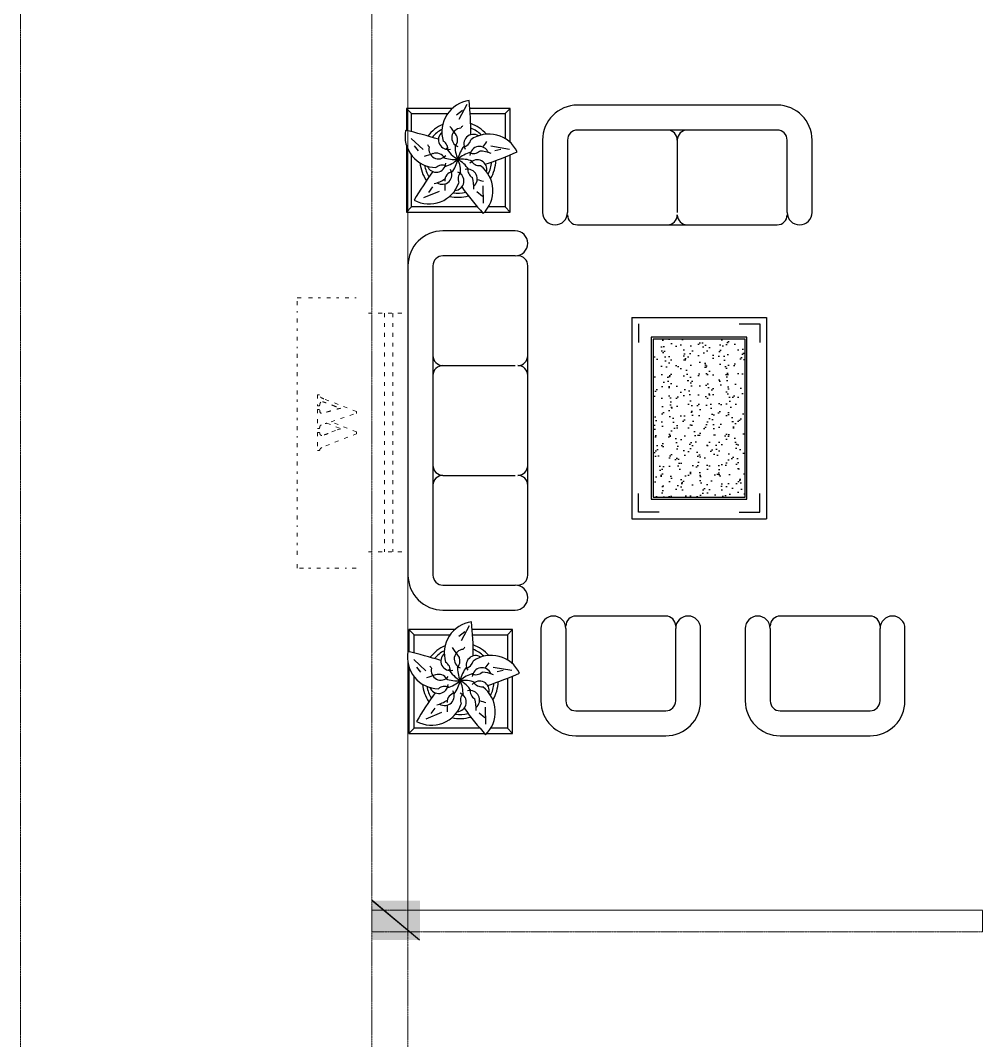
# Model space of a CAD drawing. Header units: millimetres. Extents: x -15225 to 158921, y -72156 to 56162.
# Drawn here: x 4224 to 10095, y -52418 to -46190 of the extents above; entities that cross this region are included whole.
import ezdxf

# ---------------------------------------------------------------- set-up
doc = ezdxf.new("R2010")
doc.units = ezdxf.units.MM
doc.linetypes.add('ACAD_ISO03W100', pattern=[30, 12, -18])
doc.linetypes.add('DASHED2', pattern=[0.375, 0.25, -0.125])
doc.layers.get('0').update_dxf_attribs({"linetype": 'CONTINUOUS'})
doc.layers.add('FURNIT', color=204, linetype='CONTINUOUS', lineweight=9)
doc.layers.add('Layer2', color=7, linetype='ACAD_ISO03W100', lineweight=15)
doc.layers.add('furnitures', color=7, linetype='CONTINUOUS', true_color=0xe67219)
doc.layers.add('H', color=7, linetype='CONTINUOUS')
doc.layers.add('P', color=7, linetype='CONTINUOUS')

# ---------------------------------------------------------------- blocks, each defined once
blk = doc.blocks.new('A$Cfcc27f74')
at = {"layer": 'H', "linetype": 'Continuous'}
blk.add_hatch(color=256, dxfattribs=at).paths.add_polyline_path([(-0.456, -0.625), (-0.456, 1.015), (1.538, 1.015), (1.538, -0.625), (-0.456, -0.625)])
at = {"layer": 'P'}
blk.add_lwpolyline([(1.52, -0.625), (-0.456, 1.033)], dxfattribs=at)
blk = doc.blocks.new('colomn')
at = {"color": 7, "linetype": 'ByBlock', "lineweight": 0}
blk.add_blockref('A$Cfcc27f74', (-396.305, 1241.816), dxfattribs=at)
blk = doc.blocks.new('sofa2')
at = {"layer": 'furnitures'}
for p, q in [((5, 0), (-5, 0)), ((5, -1.25), (-5, -1.25)), ((-6.75, -1.75), (-6.75, -5.375)), ((-5.5, -1.75), (-5.5, -5.375)), ((0, -1.75), (0, -5.375)), ((0, -1.75), (0, -5.375)), ((5.5, -5.375), (5.5, -1.75)), ((6.75, -5.375), (6.75, -1.75)), ((-5, -6), (5, -6))]:
    blk.add_line(p, q, dxfattribs=at)
for centre, radius, start, end in [((-5, -1.75), 1.75, 90, 180), ((5, -1.75), 1.75, 0, 90), ((-5, -1.75), 0.5, 90, 180), ((-0.5, -1.75), 0.5, 0, 90), ((0.5, -1.75), 0.5, 90, 180), ((5, -1.75), 0.5, 0, 90), ((-6.125, -5.375), 0.625, 180, 0), ((-5, -5.5), 0.5, 180, 270), ((-0.5, -5.5), 0.5, 270, 0), ((0.5, -5.5), 0.5, 180, 270), ((5, -5.5), 0.5, 270, 0), ((6.125, -5.375), 0.625, 180, 0)]:
    blk.add_arc(centre, radius, start, end, dxfattribs=at)
blk = doc.blocks.new('sofa3')
at = {"layer": 'furnitures'}
for p, q in [((7.75, 0), (-7.75, 0)), ((7.75, -1.25), (-7.75, -1.25)), ((-9.5, -1.75), (-9.5, -5.375)), ((-8.25, -1.75), (-8.25, -5.375)), ((-2.75, -1.75), (-2.75, -5.375)), ((-2.75, -1.75), (-2.75, -5.375)), ((2.75, -1.75), (2.75, -5.375)), ((2.75, -1.75), (2.75, -5.375)), ((8.25, -5.375), (8.25, -1.75)), ((9.5, -5.375), (9.5, -1.75)), ((-7.75, -6), (7.75, -6))]:
    blk.add_line(p, q, dxfattribs=at)
for centre, radius, start, end in [((-7.75, -1.75), 1.75, 90, 180), ((7.75, -1.75), 1.75, 0, 90), ((-7.75, -1.75), 0.5, 90, 180), ((-3.25, -1.75), 0.5, 0, 90), ((-2.25, -1.75), 0.5, 90, 180), ((2.25, -1.75), 0.5, 0, 90), ((3.25, -1.75), 0.5, 90, 180), ((7.75, -1.75), 0.5, 0, 90), ((-8.875, -5.375), 0.625, 180, 0), ((-7.75, -5.5), 0.5, 180, 270), ((-3.25, -5.5), 0.5, 270, 0), ((-2.25, -5.5), 0.5, 180, 270), ((2.25, -5.5), 0.5, 270, 0), ((3.25, -5.5), 0.5, 180, 270), ((7.75, -5.5), 0.5, 270, 0), ((8.875, -5.375), 0.625, 180, 0)]:
    blk.add_arc(centre, radius, start, end, dxfattribs=at)
blk = doc.blocks.new('sofa1')
at = {"layer": 'furnitures'}
for p, q in [((2.25, 0), (-2.25, 0)), ((2.25, -1.25), (-2.25, -1.25)), ((-4, -1.75), (-4, -5.375)), ((-2.75, -1.75), (-2.75, -5.375)), ((2.75, -5.375), (2.75, -1.75)), ((4, -5.375), (4, -1.75)), ((-2.25, -6), (2.25, -6))]:
    blk.add_line(p, q, dxfattribs=at)
for centre, radius, start, end in [((-2.25, -1.75), 1.75, 90, 180), ((2.25, -1.75), 1.75, 0, 90), ((-2.25, -1.75), 0.5, 90, 180), ((2.25, -1.75), 0.5, 0, 90), ((-3.375, -5.375), 0.625, 180, 0), ((-2.25, -5.5), 0.5, 180, 270), ((2.25, -5.5), 0.5, 270, 0), ((3.375, -5.375), 0.625, 180, 0)]:
    blk.add_arc(centre, radius, start, end, dxfattribs=at)
blk = doc.blocks.new('coir-')
at = {"layer": 'furnitures'}
h = blk.add_hatch(dxfattribs=at)
h.set_pattern_fill('AR-SAND', color=256, scale=0.015, style=0)
h.set_pattern_definition([(37.5, (-761.1087, -35.0692), (-0.02400047, 0.73411986), [0, -0.57912, 0, -0.6477, 0, -0.619125]), (7.5, (-761.1087, -35.0692), (0.6742849, 1.0752377), [0, -0.31242, 0, -0.52197, 0, -0.200025]), (327.5, (-761.5773, -35.0692), (1.18648856, 0.0021558), [0, -0.1905, 0, -0.6858, 0, -0.89535]), (317.5, (-761.5773, -35.0692), (1.1453347, 0.334394), [0, -0.09525, 0, -0.44958, 0, -0.51435])])
h.paths.add_polyline_path([(-3.959, 5.676), (-3.959, 1.081), (3.959, 1.081), (3.959, 5.676)])
for p, q in [((-5.041, 6.757), (5.041, 6.757)), ((-5.041, 0), (-5.041, 6.757)), ((5.041, 0), (5.041, 6.757)), ((-4.721, 6.416), (-3.785, 6.416)), ((-4.721, 6.416), (-3.785, 6.416)), ((-4.721, 5.378), (-4.721, 6.416)), ((-4.721, 5.378), (-4.721, 6.416)), ((4.721, 6.416), (3.785, 6.416)), ((4.721, 6.416), (3.785, 6.416)), ((4.721, 5.378), (4.721, 6.416)), ((4.721, 5.378), (4.721, 6.416)), ((4.058, 5.774), (-4.058, 5.774)), ((-4.058, 5.774), (-4.058, 0.983)), ((3.959, 5.676), (-3.959, 5.676)), ((-3.959, 5.676), (-3.959, 1.081)), ((3.959, 1.081), (3.959, 5.676)), ((4.058, 0.983), (4.058, 5.774)), ((-3.959, 1.081), (3.959, 1.081)), ((4.721, 1.379), (4.721, 0.341)), ((4.721, 1.379), (4.721, 0.341)), ((-4.058, 0.983), (4.058, 0.983)), ((-5.041, 0), (5.041, 0)), ((-4.721, 0.341), (-3.785, 0.341)), ((-4.721, 0.341), (-3.785, 0.341)), ((4.721, 0.341), (3.785, 0.341)), ((4.721, 0.341), (3.785, 0.341))]:
    blk.add_line(p, q, dxfattribs=at)
blk = doc.blocks.new('flower')
at = {"layer": 'furnitures'}
for p, q in [((-1.339, 2.645), (-2.625, 2.645)), ((-2.625, 2.645), (-2.625, -0.221)), ((-2.365, 2.385), (-2.625, 2.645)), ((2.575, 2.645), (-1.208, 2.645)), ((2.315, 2.385), (2.575, 2.645)), ((2.575, -0.692), (2.575, 2.645)), ((-2.365, 2.385), (-1.533, 2.385)), ((-2.365, -0.117), (-2.365, 2.385)), ((-0.985, 2.385), (2.315, 2.385)), ((2.315, 2.385), (2.315, -0.197)), ((-2.625, -0.842), (-2.625, -2.555)), ((-2.365, -2.295), (-2.365, -1.037)), ((2.315, -1.379), (2.315, -2.295)), ((2.575, -2.555), (2.575, -1.439)), ((-2.365, -2.295), (-2.625, -2.555)), ((-2.625, -2.555), (-0.601, -2.555)), ((-0.619, -2.295), (-2.365, -2.295)), ((0.272, -2.555), (2.575, -2.555)), ((2.315, -2.295), (0.505, -2.295)), ((2.315, -2.295), (2.575, -2.555))]:
    blk.add_line(p, q, dxfattribs=at)
at = {"layer": 'furnitures', "color": 3}
for p, q in [((-1.251, 1.334), (-1.274, 2.19)), ((-0.95, 1.612), (-1.228, 1.843)), ((1.708, 1.912), (0.922, 1.588)), ((1.268, 1.38), (1.476, 1.658)), ((-1.852, -0.448), (-2.152, -0.517)), ((2.332, -1.049), (1.731, -0.494)), ((2.193, -0.679), (1.985, -0.425)), ((-1.644, -0.679), (-2.591, -0.517)), ((-0.442, -2.739), (-0.049, -1.998)), ((0.067, -2.229), (-0.234, -2.461))]:
    blk.add_line(p, q, dxfattribs=at)
for centre, radius, start, end in [((-0.175, 1.573), 1.582, 133.7709, 232.4562), ((-15.856, -10.145), 19.446, 36.3611, 41.403), ((1.442, 0.653), 1.582, 61.7709, 160.9232), ((-14.548, 11.945), 19.446, 324.3611, 329.403), ((0.176, 1.082), 0.479, 93.2089, 248.5535), ((-18.791, 1.112), 19.446, 0.3611, 1.3361), ((-6.865, -17.527), 19.446, 72.3611, 73.3361), ((-0.493, 0.978), 0.479, 129.2089, 284.5535), ((0.783, 1.375), 1.582, 175.5885, 196.9232), ((-0.493, 0.978), 0.479, 317.3492, 23.5397), ((0.176, 1.082), 0.479, 281.3492, 1.952), ((0.778, 0.772), 0.479, 57.2089, 212.5535), ((1.55, -0.319), 1.582, 103.5885, 124.9232), ((-0.974, 0.502), 0.479, 165.2089, 320.5535), ((-0.974, 0.502), 0.479, 353.3492, 59.5397), ((1.442, 0.653), 1.582, 177.5421, 204.3607), ((1.55, -0.319), 1.582, 141.5421, 168.3607), ((1.083, 0.167), 0.479, 21.2089, 176.5535), ((4.749, -18.215), 19.446, 108.3611, 113.403), ((-1.083, -0.167), 0.479, 29.3492, 95.5397), ((-0.175, 1.573), 1.582, 249.5421, 276.3607), ((-1.066, 1.169), 1.582, 285.5421, 312.3607), ((0.783, 1.375), 1.582, 213.5421, 240.3607), ((-1.55, 0.319), 1.582, 321.5421, 348.3607), ((1.066, -1.169), 1.582, 105.5421, 132.3607), ((0.175, -1.573), 1.582, 69.5421, 96.3607), ((-1.442, -0.653), 1.582, 357.5421, 24.3607), ((0.778, 0.772), 0.479, 245.3492, 311.5397), ((1.066, -1.169), 1.582, 349.7709, 88.9232), ((-1.55, 0.319), 1.582, 205.7709, 304.9232), ((-1.066, 1.169), 1.582, 247.5885, 268.9232), ((-1.083, -0.167), 0.479, 201.2089, 356.5535), ((-0.778, -0.772), 0.479, 65.3492, 131.5397), ((-0.783, -1.375), 1.582, 30.4375, 60.3607), ((0.493, -0.978), 0.479, 309.2089, 104.5535), ((0.974, -0.502), 0.479, 173.3492, 239.5397), ((0.974, -0.502), 0.479, 345.2089, 140.5535), ((1.083, 0.167), 0.479, 209.3492, 289.952), ((-4.749, 18.215), 19.446, 287.9577, 289.3361), ((14.548, -11.945), 19.446, 144.3611, 145.3361), ((-0.778, -0.772), 0.479, 237.2089, 32.5535), ((-0.176, -1.082), 0.479, 101.3492, 167.5397), ((-0.783, -1.375), 1.582, 277.7709, 16.9232), ((-0.176, -1.082), 0.479, 273.2089, 68.5535), ((0.493, -0.978), 0.479, 137.3492, 217.952), ((6.865, 17.527), 19.446, 252.3611, 257.403), ((0.175, -1.573), 1.582, 31.5885, 37.015), ((18.791, -1.112), 19.446, 180.3611, 185.403), ((15.856, 10.145), 19.446, 215.9577, 217.3361), ((-1.442, -0.653), 1.582, 319.5885, 325.015)]:
    blk.add_arc(centre, radius, start, end, dxfattribs=at)
at = {"layer": 'furnitures'}
for centre, radius, start, end in [((0, 0), 1.903, 77.3946, 106.2488), ((0, 0), 1.695, 81.9746, 103.4633), ((0, 0), 1.903, 5.3946, 34.2488), ((0, 0), 1.903, 149.3946, 178.2488), ((0, 0), 1.695, 153.9746, 175.4633), ((0, 0), 1.695, 9.9746, 31.4633), ((0.175, -1.573), 1.582, 52.4562, 52.9232), ((0, 0), 1.903, 221.3946, 250.2488), ((0, 0), 1.695, 225.9746, 247.4633), ((-1.442, -0.653), 1.582, 340.4562, 340.9232), ((0, 0), 1.903, 293.3946, 322.2488), ((0, 0), 1.695, 297.9746, 319.4633)]:
    blk.add_arc(centre, radius, start, end, dxfattribs=at)
blk = doc.blocks.new('A$C55d5ff66')
at = {"layer": 'FURNIT', "xscale": 10, "yscale": 10, "zscale": 10}
for name, p, rotation in [('flower', (-203.45, -60.46), 180), ('sofa3', (-228.42, -191.3), 89.99999999999999), ('coir-', (-116.37, -190.12), 270), ('sofa1', (-121.84, -349.3), 180), ('sofa1', (-19.48, -349.3), 180), ('flower', (-202.26, -321.63), 180)]:
    blk.add_blockref(name, p, dxfattribs=dict(at, rotation=rotation))
blk.add_blockref('sofa2', (-93.52, -33.3), dxfattribs=at)
blk = doc.blocks.new('sofa')
at = {"layer": 'P', "linetype": 'ByBlock', "lineweight": 0, "xscale": 0.08321249200093483, "yscale": 0.08321249200093483, "zscale": 0.08321249200093483}
blk.add_blockref('A$C55d5ff66', (-4.359, 961.359), dxfattribs=at)
blk = doc.blocks.new('plan')
at = {"color": 7, "lineweight": 15}
for p, q in [((655205.5, 151091.6), (655205.5, 151113.3)), ((655205.5, 151113.3), (655224.2, 151113.3)), ((655205.5, 151091.6), (655205.5, 151113.3)), ((655205.5, 151113.3), (655224.2, 151113.3)), ((655239.6, 151113.3), (655276.9, 151113.3)), ((655239.6, 151113.3), (655276.9, 151113.3)), ((655295.4, 151113.3), (655332.6, 151113.3)), ((655295.4, 151113.3), (655332.6, 151113.3)), ((655351.2, 151113.3), (655385.3, 151113.3)), ((655205.5, 151038.9), (655205.5, 151073)), ((655205.5, 151038.9), (655205.5, 151073)), ((655422.5, 151066.8), (655543.3, 151066.8)), ((655472, 151066.8), (655472, 150338.6)), ((655496.9, 151066.8), (655496.9, 150338.6)), ((655205.5, 150983.1), (655205.5, 151020.3)), ((655205.5, 150983.1), (655205.5, 151020.3)), ((655205.5, 150930.4), (655205.5, 150964.5)), ((655205.5, 150930.4), (655205.5, 150964.5)), ((655205.5, 150874.6), (655205.5, 150911.9)), ((655205.5, 150874.6), (655205.5, 150911.9)), ((655205.5, 150818.8), (655205.5, 150856.1)), ((655205.5, 150818.8), (655205.5, 150856.1)), ((655205.5, 150766.2), (655205.5, 150803.4)), ((655205.5, 150766.2), (655205.5, 150803.4)), ((655267.6, 150818.2), (655267.6, 150784.2)), ((655273.6, 150818.2), (655267.6, 150818.2)), ((655267.6, 150818.2), (655267.6, 150784.2)), ((655273.6, 150818.2), (655267.6, 150818.2)), ((655385.8, 150766.9), (655286.1, 150805.7)), ((655385.8, 150766.9), (655286.1, 150805.7)), ((655267.6, 150784.2), (655273.6, 150784.2)), ((655267.6, 150784.2), (655273.6, 150784.2)), ((655273.6, 150773.4), (655267.6, 150773.4)), ((655267.6, 150773.4), (655267.6, 150715.3)), ((655273.6, 150773.4), (655267.6, 150773.4)), ((655267.6, 150773.4), (655267.6, 150715.3)), ((655385.8, 150761.2), (655385.8, 150766.9)), ((655205.5, 150710.4), (655205.5, 150747.6)), ((655205.5, 150710.4), (655205.5, 150747.6)), ((655308.7, 150735.8), (655385.8, 150761.2)), ((655308.7, 150735.8), (655385.8, 150761.2)), ((655385.8, 150704.8), (655308.7, 150735.8)), ((655385.8, 150704.8), (655308.7, 150735.8)), ((655267.6, 150715.3), (655273.6, 150715.3)), ((655267.6, 150715.3), (655273.6, 150715.3)), ((655273.6, 150703.1), (655267.6, 150703.1)), ((655267.6, 150703.1), (655267.6, 150647.8)), ((655273.6, 150703.1), (655267.6, 150703.1)), ((655267.6, 150703.1), (655267.6, 150647.8)), ((655295.8, 150731.4), (655338.6, 150714.4)), ((655295.8, 150731.4), (655338.6, 150714.4)), ((655322.5, 150708.8), (655299.4, 150699.5)), ((655322.5, 150708.8), (655299.4, 150699.5)), ((655338.6, 150714.4), (655322.5, 150708.8)), ((655385.8, 150698.7), (655385.8, 150704.8)), ((655205.5, 150657.8), (655205.5, 150691.8)), ((655205.5, 150657.8), (655205.5, 150691.8)), ((655292.6, 150662), (655385.8, 150698.7)), ((655292.6, 150662), (655385.8, 150698.7)), ((655205.5, 150601.9), (655205.5, 150639.2)), ((655205.5, 150601.9), (655205.5, 150639.2)), ((655267.6, 150647.8), (655273.6, 150647.8)), ((655267.6, 150647.8), (655273.6, 150647.8)), ((655205.5, 150546.2), (655205.5, 150583.4)), ((655205.5, 150546.2), (655205.5, 150583.4)), ((655205.5, 150493.5), (655205.5, 150530.7)), ((655205.5, 150493.5), (655205.5, 150530.7)), ((655205.5, 150437.7), (655205.5, 150474.9)), ((655205.5, 150437.7), (655205.5, 150474.9)), ((655205.5, 150385), (655205.5, 150419.1)), ((655205.5, 150385), (655205.5, 150419.1)), ((655205.5, 150329.3), (655205.5, 150366.4)), ((655205.5, 150329.3), (655205.5, 150366.4)), ((655422.5, 150338.6), (655543.3, 150338.6)), ((655205.5, 150288.9), (655205.5, 150310.6)), ((655205.5, 150288.9), (655205.5, 150310.6)), ((655224.2, 150288.9), (655205.5, 150288.9)), ((655224.2, 150288.9), (655205.5, 150288.9)), ((655276.9, 150288.9), (655239.6, 150288.9)), ((655276.9, 150288.9), (655239.6, 150288.9)), ((655332.6, 150288.9), (655295.4, 150288.9)), ((655332.6, 150288.9), (655295.4, 150288.9)), ((655385.3, 150288.9), (655351.2, 150288.9))]:
    blk.add_line(p, q, dxfattribs=at)
at = {"color": 7, "lineweight": 15, "extrusion": (0, -4.44089e-16, -1)}
for p, q in [((655205.5, 151091.6), (655205.5, 151113.3)), ((655205.5, 151113.3), (655224.2, 151113.3)), ((655205.5, 151091.6), (655205.5, 151113.3)), ((655205.5, 151113.3), (655224.2, 151113.3)), ((655239.6, 151113.3), (655276.9, 151113.3)), ((655239.6, 151113.3), (655276.9, 151113.3)), ((655295.4, 151113.3), (655332.6, 151113.3)), ((655295.4, 151113.3), (655332.6, 151113.3)), ((655351.2, 151113.3), (655385.3, 151113.3)), ((655351.2, 151113.3), (655385.3, 151113.3)), ((655205.5, 151038.9), (655205.5, 151073)), ((655205.5, 151038.9), (655205.5, 151073)), ((655422.5, 151066.8), (655543.3, 151066.8)), ((655472, 151066.8), (655472, 150338.6)), ((655496.9, 151066.8), (655496.9, 150338.6)), ((655205.5, 150983.1), (655205.5, 151020.3)), ((655205.5, 150983.1), (655205.5, 151020.3)), ((655205.5, 150930.4), (655205.5, 150964.5)), ((655205.5, 150930.4), (655205.5, 150964.5)), ((655205.5, 150874.6), (655205.5, 150911.9)), ((655205.5, 150874.6), (655205.5, 150911.9)), ((655205.5, 150818.8), (655205.5, 150856.1)), ((655205.5, 150818.8), (655205.5, 150856.1)), ((655205.5, 150766.2), (655205.5, 150803.4)), ((655205.5, 150766.2), (655205.5, 150803.4)), ((655267.6, 150818.2), (655267.6, 150784.2)), ((655273.6, 150818.2), (655267.6, 150818.2)), ((655267.6, 150818.2), (655267.6, 150784.2)), ((655273.6, 150818.2), (655267.6, 150818.2)), ((655385.8, 150766.9), (655286.1, 150805.7)), ((655385.8, 150766.9), (655286.1, 150805.7)), ((655267.6, 150784.2), (655273.6, 150784.2)), ((655267.6, 150784.2), (655273.6, 150784.2)), ((655273.6, 150773.4), (655267.6, 150773.4)), ((655267.6, 150773.4), (655267.6, 150715.3)), ((655273.6, 150773.4), (655267.6, 150773.4)), ((655267.6, 150773.4), (655267.6, 150715.3)), ((655385.8, 150761.2), (655385.8, 150766.9)), ((655205.5, 150710.4), (655205.5, 150747.6)), ((655205.5, 150710.4), (655205.5, 150747.6)), ((655308.7, 150735.8), (655385.8, 150761.2)), ((655308.7, 150735.8), (655385.8, 150761.2)), ((655385.8, 150704.8), (655308.7, 150735.8)), ((655385.8, 150704.8), (655308.7, 150735.8)), ((655267.6, 150715.3), (655273.6, 150715.3)), ((655267.6, 150715.3), (655273.6, 150715.3)), ((655273.6, 150703.1), (655267.6, 150703.1)), ((655267.6, 150703.1), (655267.6, 150647.8)), ((655273.6, 150703.1), (655267.6, 150703.1)), ((655267.6, 150703.1), (655267.6, 150647.8)), ((655295.8, 150731.4), (655338.6, 150714.4)), ((655295.8, 150731.4), (655338.6, 150714.4)), ((655322.5, 150708.8), (655299.4, 150699.5)), ((655322.5, 150708.8), (655299.4, 150699.5)), ((655338.6, 150714.4), (655322.5, 150708.8)), ((655385.8, 150698.7), (655385.8, 150704.8)), ((655205.5, 150657.8), (655205.5, 150691.8)), ((655205.5, 150657.8), (655205.5, 150691.8)), ((655292.6, 150662), (655385.8, 150698.7)), ((655292.6, 150662), (655385.8, 150698.7)), ((655205.5, 150601.9), (655205.5, 150639.2)), ((655205.5, 150601.9), (655205.5, 150639.2)), ((655267.6, 150647.8), (655273.6, 150647.8)), ((655267.6, 150647.8), (655273.6, 150647.8)), ((655205.5, 150546.2), (655205.5, 150583.4)), ((655205.5, 150546.2), (655205.5, 150583.4)), ((655205.5, 150493.5), (655205.5, 150530.7)), ((655205.5, 150493.5), (655205.5, 150530.7)), ((655205.5, 150437.7), (655205.5, 150474.9)), ((655205.5, 150437.7), (655205.5, 150474.9)), ((655205.5, 150385), (655205.5, 150419.1)), ((655205.5, 150385), (655205.5, 150419.1)), ((655205.5, 150329.3), (655205.5, 150366.4)), ((655205.5, 150329.3), (655205.5, 150366.4)), ((655422.5, 150338.6), (655543.3, 150338.6)), ((655205.5, 150288.9), (655205.5, 150310.6)), ((655205.5, 150288.9), (655205.5, 150310.6)), ((655224.2, 150288.9), (655205.5, 150288.9)), ((655224.2, 150288.9), (655205.5, 150288.9)), ((655276.9, 150288.9), (655239.6, 150288.9)), ((655276.9, 150288.9), (655239.6, 150288.9)), ((655332.6, 150288.9), (655295.4, 150288.9)), ((655332.6, 150288.9), (655295.4, 150288.9)), ((655385.3, 150288.9), (655351.2, 150288.9))]:
    blk.add_line(p, q, dxfattribs=at)
at = {"color": 7, "linetype": 'ByBlock', "lineweight": 15}
for p, q in [((655543.3, 149244.7), (655433.5, 149244.7)), ((655543.3, 149178.8), (655433.5, 149178.8))]:
    blk.add_line(p, q, dxfattribs=at)
at = {"color": 7, "linetype": 'ByBlock', "lineweight": 15, "extrusion": (0, -4.44089e-16, -1)}
for p, q in [((655543.3, 149244.7), (655433.5, 149244.7)), ((655543.3, 149178.8), (655433.5, 149178.8))]:
    blk.add_line(p, q, dxfattribs=at)
at = {"color": 7, "linetype": 'ByBlock', "lineweight": 0}
blk.add_lwpolyline([(654360.8, 157372.9), (666402.3, 157372.9), (666402.3, 145331.4), (654360.8, 145331.4)], close=True, dxfattribs=at)
at = {"color": 7, "linetype": 'ByBlock', "lineweight": 15}
blk.add_lwpolyline([(655543.3, 146475.8), (655543.3, 155176.9), (655433.5, 155176.9), (655433.5, 146475.8)], dxfattribs=at)
at = {"color": 7, "linetype": 'ByBlock', "lineweight": 15, "extrusion": (0, -4.44089e-16, -1)}
blk.add_lwpolyline([(-655543.3, 146475.8), (-655543.3, 155176.9), (-655433.5, 155176.9), (-655433.5, 146475.8)], dxfattribs=at)
at = {"color": 7, "linetype": 'ByBlock', "lineweight": 13}
for points in [[(657296.5, 149244.7), (655543.3, 149244.7), (655543.3, 152099.6), (657705.3, 152099.6)], [(657296.5, 149178.8), (655543.3, 149178.8), (655543.3, 149244.7), (657296.5, 149244.7)], [(657296.5, 149178.8), (657296.5, 149244.7)]]:
    blk.add_lwpolyline(points, dxfattribs=at)
at = {"color": 7, "linetype": 'ByBlock', "lineweight": 13, "extrusion": (0, -4.44089e-16, -1)}
for points in [[(-657296.5, 149244.7), (-655543.3, 149244.7), (-655543.3, 152099.6), (-657705.3, 152099.6)], [(-657296.5, 149178.8), (-655543.3, 149178.8), (-655543.3, 149244.7), (-657296.5, 149244.7)]]:
    blk.add_lwpolyline(points, dxfattribs=at)
at = {"color": 7, "lineweight": 15}
for points in [[(655286.1, 150805.7), (655276.9, 150809.2), (655274.8, 150811.3), (655273.6, 150818.2)], [(655286.1, 150805.7), (655276.9, 150809.2), (655274.8, 150811.3), (655273.6, 150818.2)], [(655286.1, 150805.7), (655276.9, 150809.2), (655274.8, 150811.3), (655273.6, 150818.2)], [(655286.1, 150805.7), (655276.9, 150809.2), (655274.8, 150811.3), (655273.6, 150818.2)], [(655273.6, 150784.2), (655274.4, 150793.5), (655276.5, 150796.4), (655282.1, 150796.4)], [(655273.6, 150784.2), (655274.4, 150793.5), (655276.5, 150796.4), (655282.1, 150796.4)], [(655273.6, 150784.2), (655274.4, 150793.5), (655276.5, 150796.4), (655282.1, 150796.4)], [(655273.6, 150784.2), (655274.4, 150793.5), (655276.5, 150796.4), (655282.1, 150796.4)], [(655282.1, 150796.4), (655285.3, 150796.4), (655295, 150793.1), (655314, 150785.5)], [(655282.1, 150796.4), (655285.3, 150796.4), (655295, 150793.1), (655314, 150785.5)], [(655282.1, 150796.4), (655285.3, 150796.4), (655295, 150793.1), (655314, 150785.5)], [(655282.1, 150796.4), (655285.3, 150796.4), (655295, 150793.1), (655314, 150785.5)], [(655279.7, 150761.7), (655275.6, 150761.7), (655274.4, 150764.1), (655273.6, 150773.4)], [(655279.7, 150761.7), (655275.6, 150761.7), (655274.4, 150764.1), (655273.6, 150773.4)], [(655279.7, 150761.7), (655275.6, 150761.7), (655274.4, 150764.1), (655273.6, 150773.4)], [(655279.7, 150761.7), (655275.6, 150761.7), (655274.4, 150764.1), (655273.6, 150773.4)], [(655305.9, 150768.1), (655289.8, 150763.6), (655282.1, 150761.7), (655279.7, 150761.7)], [(655305.9, 150768.1), (655289.8, 150763.6), (655282.1, 150761.7), (655279.7, 150761.7)], [(655305.9, 150768.1), (655289.8, 150763.6), (655282.1, 150761.7), (655279.7, 150761.7)], [(655305.9, 150768.1), (655289.8, 150763.6), (655282.1, 150761.7), (655279.7, 150761.7)], [(655337.4, 150776.6), (655326.9, 150774.2), (655322, 150772.9), (655305.9, 150768.1)], [(655337.4, 150776.6), (655326.9, 150774.2), (655322, 150772.9), (655305.9, 150768.1)], [(655337.4, 150776.6), (655326.9, 150774.2), (655322, 150772.9), (655305.9, 150768.1)], [(655337.4, 150776.6), (655326.9, 150774.2), (655322, 150772.9), (655305.9, 150768.1)], [(655314, 150785.5), (655322.8, 150781.8), (655328.5, 150779.8), (655337.4, 150776.6)], [(655314, 150785.5), (655322.8, 150781.8), (655328.5, 150779.8), (655337.4, 150776.6)], [(655273.6, 150715.3), (655274.4, 150724.9), (655274.8, 150725.4), (655291, 150730.2)], [(655273.6, 150715.3), (655274.4, 150724.9), (655274.8, 150725.4), (655291, 150730.2)], [(655273.6, 150715.3), (655274.4, 150724.9), (655274.8, 150725.4), (655291, 150730.2)], [(655273.6, 150715.3), (655274.4, 150724.9), (655274.8, 150725.4), (655291, 150730.2)], [(655280.5, 150693.9), (655276.5, 150693.9), (655274.4, 150696.3), (655273.6, 150703.1)], [(655280.5, 150693.9), (655276.5, 150693.9), (655274.4, 150696.3), (655273.6, 150703.1)], [(655280.5, 150693.9), (655276.5, 150693.9), (655274.4, 150696.3), (655273.6, 150703.1)], [(655280.5, 150693.9), (655276.5, 150693.9), (655274.4, 150696.3), (655273.6, 150703.1)], [(655291, 150730.2), (655291.8, 150730.2), (655293.8, 150730.5), (655295.8, 150731.4)], [(655291, 150730.2), (655291.8, 150730.2), (655293.8, 150730.5), (655295.8, 150731.4)], [(655291, 150730.2), (655291.8, 150730.2), (655293.8, 150730.5), (655295.8, 150731.4)], [(655291, 150730.2), (655291.8, 150730.2), (655293.8, 150730.5), (655295.8, 150731.4)], [(655299.4, 150699.5), (655286.9, 150695), (655283.3, 150693.9), (655280.5, 150693.9)], [(655299.4, 150699.5), (655286.9, 150695), (655283.3, 150693.9), (655280.5, 150693.9)], [(655299.4, 150699.5), (655286.9, 150695), (655283.3, 150693.9), (655280.5, 150693.9)], [(655299.4, 150699.5), (655286.9, 150695), (655283.3, 150693.9), (655280.5, 150693.9)], [(655273.6, 150647.8), (655274.8, 150654.3), (655276.5, 150655.5), (655292.6, 150662)], [(655273.6, 150647.8), (655274.8, 150654.3), (655276.5, 150655.5), (655292.6, 150662)], [(655273.6, 150647.8), (655274.8, 150654.3), (655276.5, 150655.5), (655292.6, 150662)], [(655273.6, 150647.8), (655274.8, 150654.3), (655276.5, 150655.5), (655292.6, 150662)]]:
    blk.add_open_spline(points, degree=3, dxfattribs=at)
at = {"color": 7, "linetype": 'ByBlock', "lineweight": 13, "xscale": 73.2007409328813, "yscale": 73.2007409328813, "zscale": 73.2007409328813}
blk.add_blockref('A$Cfcc27f74', (655466.9, 149199.2), dxfattribs=at)
at = {"layer": 'P', "linetype": 'ByBlock', "lineweight": 13, "xscale": 73.2007409328813, "yscale": 73.2007409328813, "zscale": 73.2007409328813}
blk.add_blockref('colomn', (684476.8, 58297.3), dxfattribs=at)
at = {"layer": 'P', "linetype": 'ByBlock', "lineweight": 15, "xscale": 73.2007409328813, "yscale": 73.2007409328813, "zscale": 73.2007409328813}
blk.add_blockref('sofa', (657253.8, 81532.6), dxfattribs=at)

msp = doc.modelspace()

# ---------------------------------------------------------------- block references
at = {"layer": 'Layer2', "linetype": 'DASHED2', "xscale": 2, "yscale": 2, "zscale": 2}
msp.add_blockref('plan', (-1304498, -350111.5), dxfattribs=at)

doc.saveas('drawing.dxf')
